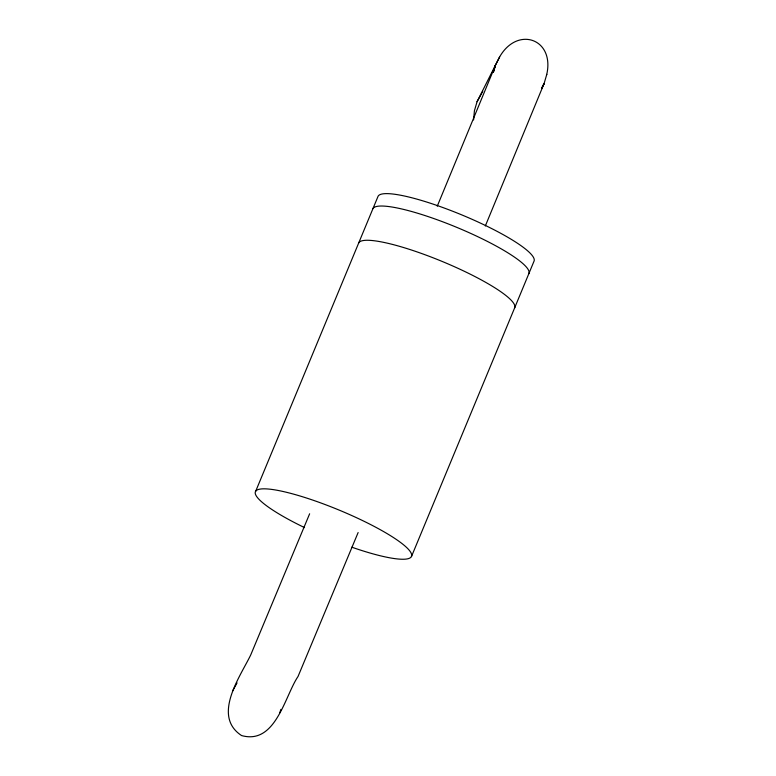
<?xml version="1.0" encoding="UTF-8"?>
<svg xmlns="http://www.w3.org/2000/svg" width="776" height="776" viewBox="0 0 776 776"><rect width="100%" height="100%" fill="white"/><g stroke="black" fill="none" stroke-linecap="round" stroke-linejoin="round"><path stroke-width="1.16" d="M473.583 119.941L474.408 110.813L477.056 101.704L499.647 56.861C517.621 25.569 555.053 38.945 546.673 74.777M493.381 72.284L495.476 65.126L493.449 72.032M485.32 225.991L544.083 83.556M543.995 83.895L546.789 74.36M309.634 513.79L250.745 654.886C240.414 676.332 211.664 715.908 241.549 735.551C275.742 745.183 284.87 695.839 298.032 676.488L358.134 532.54M279.767 712.814L280.873 709.419M495.389 65.456L437.257 206.193M255.576 491.518L378.077 196.27A84.468 15.064 22.5 0 1 462.797 215.321A84.468 15.064 22.5 0 1 533.946 261.357L411.445 556.615M495.321 65.378L499.647 56.861M477.056 101.704L482.779 91.393M232.47 691.212L237.049 682.899M372.926 208.666A84.468 15.064 22.5 0 1 457.646 227.727A84.468 15.064 22.5 0 1 528.795 273.763M358.716 242.917A84.468 15.064 22.5 0 1 443.435 261.968A84.468 15.064 22.5 0 1 514.585 308.014M304.551 527.602A84.468 15.064 22.5 0 1 273.559 489.666A84.468 15.064 22.5 0 1 400.009 542.065A84.468 15.064 22.5 0 1 351.819 547.196M543.928 83.808L541.784 88.086L543.928 83.808"/></g></svg>
